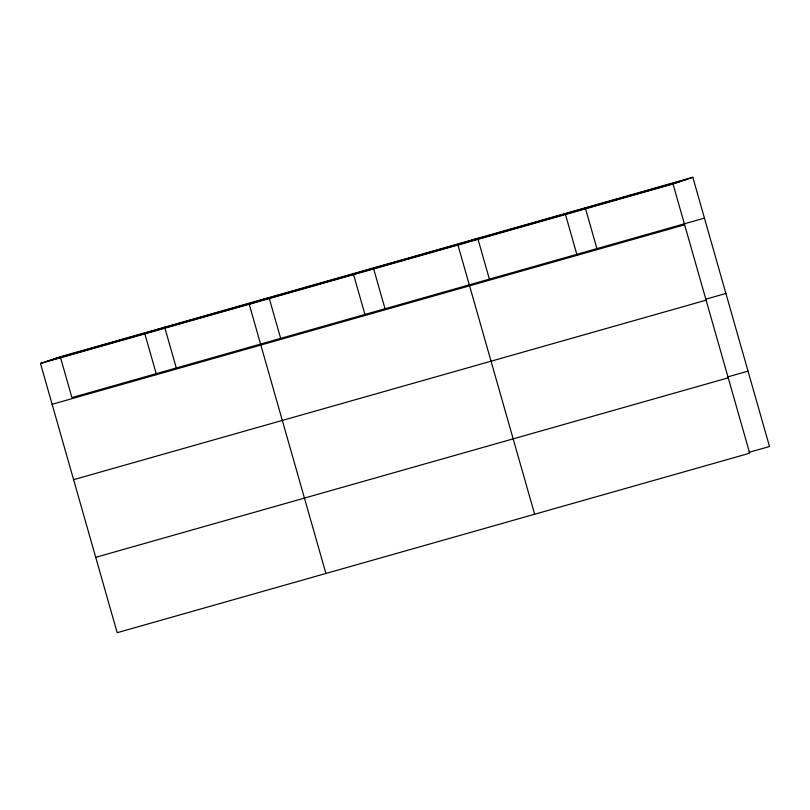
<?xml version="1.0" encoding="UTF-8"?>
<svg xmlns="http://www.w3.org/2000/svg" width="810" height="810" viewBox="0 0 810 810"><rect width="100%" height="100%" fill="white"/><g stroke="black" fill="none" stroke-linecap="round" stroke-linejoin="round"><path stroke-width="1.21" d="M692.813 177.299L673.009 183.992L749.696 453.215L117.187 632.701L40.5 363.477L60.304 356.785L692.813 177.299L769.5 446.523L748.956 452.344M53.774 358.992L686.272 179.506M47.041 361.27L679.539 181.784M40.5 363.477L673.009 183.992M704.437 218.113L71.928 397.599L60.649 357.99M52.123 404.291L684.632 224.805M705.368 299.315L725.912 293.483M73.599 479.662L706.097 300.176M727.491 376.974L748.025 371.142M95.722 557.321L728.22 377.835M585.286 207.816L596.909 248.619M565.481 214.508L577.105 255.312M489.382 279.136L477.758 238.322L457.954 245.025L534.64 514.239M373.4 267.938L385.023 308.752M353.585 274.641L365.219 315.444M280.655 338.367L269.031 297.553L249.227 304.256L325.914 573.47M164.673 327.169L176.297 367.983M144.858 333.862L156.492 374.676"/></g></svg>
